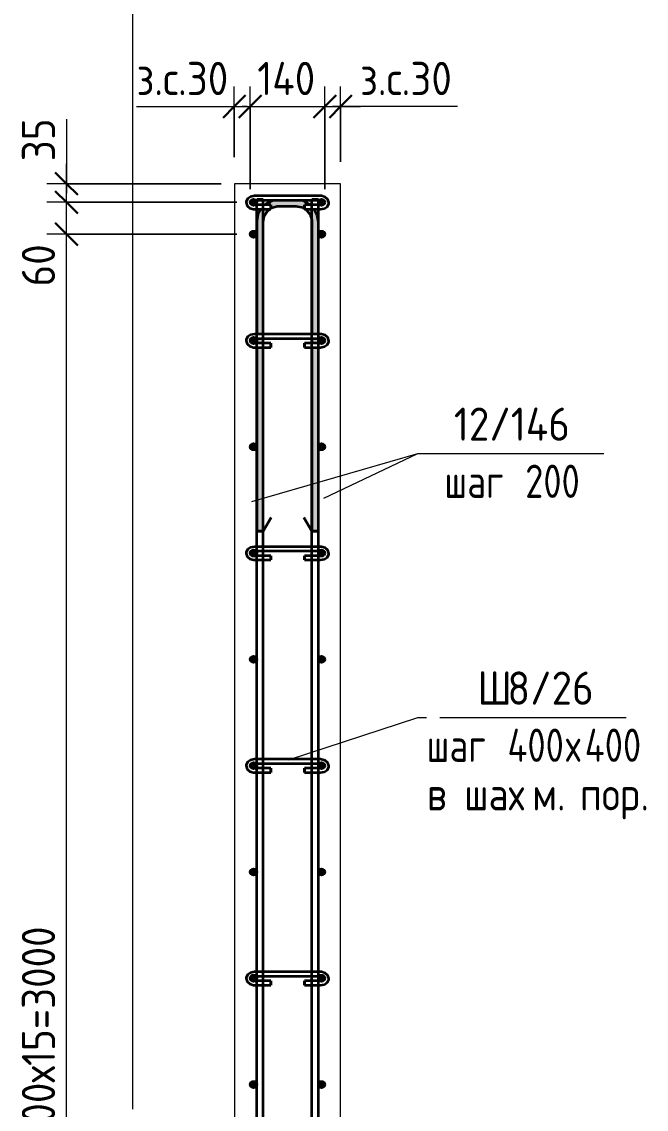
# Model space of a CAD drawing. Header units: millimetres. Extents: x -39853 to 12393, y -4903 to 80275.
# Drawn here: x -2374 to -1200, y -1406 to 640 of the extents above; entities that cross this region are included whole.
import ezdxf

# ---------------------------------------------------------------- set-up
doc = ezdxf.new("R2010")
doc.units = ezdxf.units.MM
for name, color, linetype, lineweight in [('AA_Dim', 7, 'Continuous', 9), ('AA_Dim-25', 7, 'Continuous', 9), ('AA_Oformlenie', 7, 'Continuous', 9), ('AA_Vinoska', 7, 'Continuous', 9), ('AF_Stena_Опалубка', 253, 'Continuous', 20), ('Gen_Text', 7, 'Continuous', 9), ('KR_Armatura', 7, 'Continuous', 20), ('KR_Armatura_Tonkie', 7, 'Continuous', 20)]:
    doc.layers.add(name, color=color, linetype=linetype, lineweight=lineweight)
doc.styles.add('ISOCPEUR_6', font='isocpeur.ttf', dxfattribs={"width": 0.9, "height": 62.5})
doc.styles.add('ISOCPEUR_7', font='isocpeur.ttf', dxfattribs={"width": 0.8, "height": 62.5})
doc.styles.add('ISOCPEUR_8', font='isocpeur.ttf', dxfattribs={"width": 0.85, "height": 62.5})
doc.dimstyles.new('00_Точн_3_знака__прозр__2', dxfattribs={"dimscale": 304.8, "dimtxt": 62.248823, "dimasz": 0.139436, "dimexe": 0.123031, "dimexo": 0.082021, "dimgap": 0.008202, "dimtad": 1, "dimdec": 3, "dimrnd": 0.001, "dimdsep": 46, "dimtxsty": 'ISOCPEUR_6', "dimblk1": 'OBLIQUE', "dimblk2": 'OBLIQUE', "dimsah": 1, "dimcen": 0.09, "dimdle": 0.123031, "dimazin": 0, "dimtfac": 1, "dimtdec": 4, "dimtix": 1, "dimtmove": 1, "dimatfit": 3, "dimfxl": 1, "dimtvp": 1, "dimtolj": 1, "dimtzin": 0, "dimlwd": 18, "dimlwe": 18, "dimarcsym": 2})
doc.dimstyles.new('00_Точн_3_знака__прозр__3', dxfattribs={"dimscale": 304.8, "dimtxt": 62.248823, "dimasz": 0.139436, "dimexe": 0.123031, "dimexo": 0.082021, "dimgap": 0.008202, "dimtad": 1, "dimdec": 3, "dimrnd": 0.001, "dimdsep": 46, "dimtxsty": 'ISOCPEUR_6', "dimblk1": 'OBLIQUE', "dimblk2": 'OBLIQUE', "dimsah": 1, "dimcen": 0.09, "dimdle": 0.123031, "dimazin": 0, "dimtfac": 1, "dimtdec": 4, "dimtix": 1, "dimtmove": 0, "dimatfit": 3, "dimfxl": 1, "dimtvp": 1, "dimtolj": 1, "dimtzin": 0, "dimlwd": 18, "dimlwe": 18, "dimarcsym": 2})

# ---------------------------------------------------------------- blocks, each defined once
blk = doc.blocks.new('350_Стержень П торец СК-СГ _НесАрм_РабПлоск_ - 350_Стержень П торец СК-СГ _НесАрм_РабПлоск_-4142405-1-1 Армирование')
at = {"layer": 'KR_Armatura_Tonkie', "lineweight": 35}
for points in [[(34950.9, -966), (34952.4, -965.8), (34953.9, -965.2), (34955.1, -964.2), (34956.1, -963), (34956.7, -961.6), (34956.9, -960), (34956.7, -958.4), (34956.1, -957), (34955.1, -955.8), (34953.9, -954.8), (34952.4, -954.2), (34950.9, -954), (34949.3, -954.2), (34947.9, -954.8), (34946.6, -955.8), (34945.7, -957), (34945.1, -958.4), (34944.9, -960), (34945.1, -961.6), (34945.7, -963), (34946.6, -964.2), (34947.9, -965.2), (34949.3, -965.8)], [(35078.9, -966), (35080.4, -965.8), (35081.9, -965.2), (35083.1, -964.2), (35084.1, -963), (35084.7, -961.6), (35084.9, -960), (35084.7, -958.4), (35084.1, -957), (35083.1, -955.8), (35081.9, -954.8), (35080.4, -954.2), (35078.9, -954), (35077.3, -954.2), (35075.9, -954.8), (35074.6, -955.8), (35073.7, -957), (35073.1, -958.4), (35072.9, -960), (35073.1, -961.6), (35073.7, -963), (35074.6, -964.2), (35075.9, -965.2), (35077.3, -965.8)]]:
    blk.add_hatch(color=256, dxfattribs=at).paths.add_polyline_path(points)
at = {"layer": 'AA_Oformlenie'}
for centre, start, end in [((34950.9, -960), 90, 270), ((34950.9, -960), 270, 90), ((35078.9, -960), 90, 270), ((35078.9, -960), 270, 90)]:
    blk.add_arc(centre, 6, start, end, dxfattribs=at)
at = {"layer": 'KR_Armatura_Tonkie', "lineweight": 35}
for centre in [(34950.9, -960), (35078.9, -960)]:
    blk.add_circle(centre, 6, dxfattribs=at)
blk = doc.blocks.new('350_Стержень П торец СК-СГ _НесАрм_РабПлоск_ - 350_Стержень П торец СК-СГ _НесАрм_РабПлоск_-V4-1-1 Армирование')
at = {"layer": 'KR_Armatura_Tonkie', "lineweight": 35}
h = blk.add_hatch(color=256, dxfattribs=at)
h.paths.add_polyline_path([(34956.9, 263), (34968.9, 263), (34969.9, 270.8), (34973.2, 278.4), (34977.7, 284.2), (34981.3, 287), (34964.8, 287), (34962.5, 284), (34958.3, 273.9), (34957, 264.3)])
h.paths.add_polyline_path([(34983.2, 288.4), (34983.9, 289), (34992.1, 292.1), (34998.9, 293.2), (34998.9, 304), (34991.2, 304), (34988, 303.6), (34977.9, 299.4), (34972.2, 295), (34983.2, 294.9), (34983.2, 288.8)])
blk.add_hatch(color=256, dxfattribs=at).paths.add_polyline_path([(35023.7, 293), (35030.9, 293.2), (35030.9, 304), (34998.9, 304), (34998.9, 293), (35006.8, 293)])
h = blk.add_hatch(color=256, dxfattribs=at)
h.paths.add_polyline_path([(35068.5, 263), (35072.9, 263), (35071.4, 273.9), (35067.2, 284), (35064.9, 287), (35048.4, 287), (35052.1, 284.2), (35056.9, 278), (35059.9, 270.8), (35061.1, 263), (35068.4, 263)])
h.paths.add_polyline_path([(35046.6, 288.4), (35046.6, 295), (35057.5, 295), (35051.9, 299.4), (35041.7, 303.6), (35037.5, 304), (35030.9, 304), (35030.9, 293), (35038.6, 292), (35046.3, 288.7)])
h = blk.add_hatch(color=256, dxfattribs=at)
h.paths.add_polyline_path([(34962.9, -318.9), (34968.9, -318.9), (34968.7, 27), (34956.9, 27), (34957.1, -318.9), (34961.3, -318.9)])
h.paths.add_polyline_path([(34963.5, 35), (34968.9, 35), (34968.7, 44), (34956.9, 44), (34957.1, 35), (34962.9, 35)])
h.paths.add_polyline_path([(34958, 52), (34968.9, 52), (34968.7, 263), (34956.9, 263), (34957.1, 52), (34957.7, 52)])
h = blk.add_hatch(color=256, dxfattribs=at)
h.paths.add_polyline_path([(35066.9, -318.9), (35072.9, -318.9), (35072.7, 27), (35060.9, 27), (35061.1, -318.9), (35065.3, -318.9)])
h.paths.add_polyline_path([(35065.9, 35), (35072.9, 35), (35072.7, 44), (35060.9, 44), (35061.1, 35), (35065.3, 35)])
h.paths.add_polyline_path([(35065.9, 52), (35072.9, 52), (35072.7, 263), (35060.9, 263), (35061.1, 52), (35065.3, 52)])
for p, q in [((34998.9, 293), (35030.9, 293)), ((34956.9, 263), (34956.9, 52)), ((34968.9, 52), (34968.9, 263)), ((35060.9, 263), (35060.9, 52)), ((35072.9, 52), (35072.9, 263)), ((34956.9, 44), (34956.9, 35)), ((34968.9, 35), (34968.9, 44)), ((35060.9, 44), (35060.9, 35)), ((35072.9, 35), (35072.9, 44)), ((34956.9, 27), (34956.9, -318.9)), ((34968.9, -318.9), (34968.9, 27)), ((35060.9, 27), (35060.9, -318.9)), ((35072.9, -318.9), (35072.9, 27)), ((34968.9, -318.9), (34983.9, -292.9)), ((35060.9, -318.9), (35045.9, -292.9)), ((34968.9, -318.9), (34956.9, -318.9)), ((34957.1, -318.9), (34968.7, -318.9)), ((35072.9, -318.9), (35060.9, -318.9)), ((35061.1, -318.9), (35072.7, -318.9))]:
    blk.add_line(p, q, dxfattribs=at)
at = {"layer": 'KR_Armatura_Tonkie', "lineweight": 35, "flags": 128}
for points in [[(34964.7, 287.1), (34959.3, 277.1), (34956.9, 264.5), (34956.9, 263)], [(34968.9, 263), (34970.8, 273.7), (34976.4, 282.9), (34981.7, 287)], [(34992.3, 304), (34986.2, 303), (34974.7, 297.3), (34972.2, 295)], [(34983.2, 288.2), (34985, 289.6), (34995.3, 292.8), (34998.9, 293)], [(35030.9, 293), (35041.5, 291), (35046.6, 288)], [(35057.7, 295), (35056.3, 296.4), (35045, 302.5), (35037.5, 304)], [(35048.2, 287), (35050.8, 285.4), (35057.5, 276.9), (35060.7, 266.5), (35060.9, 263)], [(35072.9, 263), (35070.9, 275.7), (35065.3, 287)]]:
    blk.add_lwpolyline(points, dxfattribs=at)
blk = doc.blocks.new('261_Шпилька массив _НесАрм_РабПлоск_ - 8 А240-4178276-1-1 Армирование')
at = {"layer": 'KR_Armatura_Tonkie', "lineweight": 35}
for p, q in [((35076.9, 312), (34952.9, 312)), ((34945, 299.1), (34944.9, 299.5)), ((34952.9, 287), (34956.9, 287)), ((34956.9, 295), (34954.2, 295)), ((34955.3, 304), (34956.9, 304)), ((34956.9, 304), (34968.9, 304)), ((34968.9, 295), (34956.9, 295)), ((34956.9, 287), (34968.9, 287)), ((34968.9, 304), (35060.9, 304)), ((34983.2, 295), (34968.9, 295)), ((34968.9, 287), (34983.2, 287)), ((34983.2, 295), (34983.2, 288.2)), ((34983.2, 293.9), (34983.2, 294.9)), ((34983.2, 287.2), (34983.2, 293.8)), ((34983.2, 288.2), (34983.2, 287)), ((35060.9, 295), (35046.6, 295)), ((35046.6, 288.2), (35046.6, 295)), ((35046.6, 294.9), (35046.6, 293.9)), ((35046.6, 293.8), (35046.6, 287.2)), ((35046.6, 287), (35046.6, 288.2)), ((35046.6, 287), (35060.9, 287)), ((35060.9, 304), (35072.9, 304)), ((35072.9, 295), (35060.9, 295)), ((35060.9, 287), (35072.9, 287)), ((35072.9, 304), (35074.5, 304)), ((35075.6, 295), (35072.9, 295)), ((35072.9, 287), (35076.9, 287)), ((34956.9, 52), (34952.9, 52)), ((34955.3, 44), (34956.9, 44)), ((34968.9, 52), (34956.9, 52)), ((34956.9, 44), (34968.9, 44)), ((35060.9, 52), (34968.9, 52)), ((34968.9, 44), (35060.9, 44)), ((35072.9, 52), (35060.9, 52)), ((35060.9, 44), (35072.9, 44)), ((35076.9, 52), (35072.9, 52)), ((35072.9, 44), (35074.5, 44)), ((34945, 39.1), (34944.9, 39.5)), ((34952.9, 27), (34956.9, 27)), ((34956.9, 35), (34954.2, 35)), ((34968.9, 35), (34956.9, 35)), ((34956.9, 27), (34968.9, 27)), ((34983.2, 35), (34968.9, 35)), ((34968.9, 27), (34983.2, 27)), ((34983.2, 35), (34983.2, 28.2)), ((34983.2, 33.8), (34983.2, 34.9)), ((34983.2, 27.2), (34983.2, 33.8)), ((34983.2, 28.2), (34983.2, 27)), ((35060.9, 35), (35046.6, 35)), ((35046.6, 28.2), (35046.6, 35)), ((35046.6, 34.9), (35046.6, 33.8)), ((35046.6, 33.8), (35046.6, 27.2)), ((35046.6, 27), (35046.6, 28.2)), ((35046.6, 27), (35060.9, 27)), ((35072.9, 35), (35060.9, 35)), ((35060.9, 27), (35072.9, 27)), ((35075.6, 35), (35072.9, 35)), ((35072.9, 27), (35076.9, 27)), ((34945, -360.9), (34944.9, -360.5)), ((34956.9, -348), (34952.9, -348)), ((34956.9, -365), (34954.2, -365)), ((34955.3, -356), (34956.9, -356)), ((34968.9, -348), (34956.9, -348)), ((34956.9, -356), (34968.9, -356)), ((34968.9, -365), (34956.9, -365)), ((35060.9, -348), (34968.9, -348)), ((34968.9, -356), (35060.9, -356)), ((34983.2, -365), (34968.9, -365)), ((34983.2, -365), (34983.2, -371.8)), ((34983.2, -366.2), (34983.2, -365.1)), ((34983.2, -372.8), (34983.2, -366.2)), ((35060.9, -365), (35046.6, -365)), ((35046.6, -371.8), (35046.6, -365)), ((35046.6, -365.1), (35046.6, -366.2)), ((35046.6, -366.2), (35046.6, -372.8)), ((35072.9, -348), (35060.9, -348)), ((35060.9, -356), (35072.9, -356)), ((35072.9, -365), (35060.9, -365)), ((35076.9, -348), (35072.9, -348)), ((35072.9, -356), (35074.5, -356)), ((35075.6, -365), (35072.9, -365)), ((34952.9, -373), (34956.9, -373)), ((34956.9, -373), (34968.9, -373)), ((34968.9, -373), (34983.2, -373)), ((34983.2, -371.8), (34983.2, -373)), ((35046.6, -373), (35046.6, -371.8)), ((35046.6, -373), (35060.9, -373)), ((35060.9, -373), (35072.9, -373)), ((35072.9, -373), (35076.9, -373)), ((34956.9, -748), (34952.9, -748)), ((34955.3, -756), (34956.9, -756)), ((34968.9, -748), (34956.9, -748)), ((34956.9, -756), (34968.9, -756)), ((35060.9, -748), (34968.9, -748)), ((34968.9, -756), (35060.9, -756)), ((35072.9, -748), (35060.9, -748)), ((35060.9, -756), (35072.9, -756)), ((35076.9, -748), (35072.9, -748)), ((35072.9, -756), (35074.5, -756)), ((34945, -760.9), (34944.9, -760.5)), ((34952.9, -773), (34956.9, -773)), ((34956.9, -765), (34954.2, -765)), ((34968.9, -765), (34956.9, -765)), ((34956.9, -773), (34968.9, -773)), ((34983.2, -765), (34968.9, -765)), ((34968.9, -773), (34983.2, -773)), ((34983.2, -765), (34983.2, -771.8)), ((34983.2, -766.2), (34983.2, -765.1)), ((34983.2, -770), (34983.2, -766.2)), ((34983.2, -772.8), (34983.2, -770.1)), ((34983.2, -771.8), (34983.2, -773)), ((35060.9, -765), (35046.6, -765)), ((35046.6, -771.8), (35046.6, -765)), ((35046.6, -765.1), (35046.6, -766.2)), ((35046.6, -766.2), (35046.6, -770)), ((35046.6, -770.1), (35046.6, -772.8)), ((35046.6, -773), (35046.6, -771.8)), ((35046.6, -773), (35060.9, -773)), ((35072.9, -765), (35060.9, -765)), ((35060.9, -773), (35072.9, -773)), ((35075.6, -765), (35072.9, -765)), ((35072.9, -773), (35076.9, -773)), ((34945, -1160.9), (34944.9, -1160.5)), ((34956.9, -1148), (34952.9, -1148)), ((34956.9, -1165), (34954.2, -1165)), ((34955.3, -1156), (34956.9, -1156)), ((34968.9, -1148), (34956.9, -1148)), ((34956.9, -1156), (34968.9, -1156)), ((34968.9, -1165), (34956.9, -1165)), ((35060.9, -1148), (34968.9, -1148)), ((34968.9, -1156), (35060.9, -1156)), ((34983.2, -1165), (34968.9, -1165)), ((34983.2, -1165), (34983.2, -1171.8)), ((34983.2, -1166.2), (34983.2, -1165.1)), ((34983.2, -1172.8), (34983.2, -1166.2)), ((35060.9, -1165), (35046.6, -1165)), ((35046.6, -1171.8), (35046.6, -1165)), ((35046.6, -1165.1), (35046.6, -1166.2)), ((35046.6, -1166.2), (35046.6, -1172.8)), ((35072.9, -1148), (35060.9, -1148)), ((35060.9, -1156), (35072.9, -1156)), ((35072.9, -1165), (35060.9, -1165)), ((35076.9, -1148), (35072.9, -1148)), ((35072.9, -1156), (35074.5, -1156)), ((35075.6, -1165), (35072.9, -1165)), ((34952.9, -1173), (34956.9, -1173)), ((34956.9, -1173), (34968.9, -1173)), ((34968.9, -1173), (34983.2, -1173)), ((34983.2, -1171.8), (34983.2, -1173)), ((35046.6, -1173), (35046.6, -1171.8)), ((35046.6, -1173), (35060.9, -1173)), ((35060.9, -1173), (35072.9, -1173)), ((35072.9, -1173), (35076.9, -1173))]:
    blk.add_line(p, q, dxfattribs=at)
at = {"layer": 'KR_Armatura_Tonkie', "lineweight": 35, "flags": 128}
for points in [[(34952.9, 312), (34945.3, 310.5), (34939.7, 306.6), (34937, 301.1), (34936.9, 299.5)], [(35092.9, 299.5), (35091, 305.4), (35086, 309.8), (35078.7, 311.9), (35076.9, 312)], [(34936.9, 299.5), (34938.7, 293.6), (34943.7, 289.2), (34951, 287.1), (34952.9, 287)], [(35076.9, 287), (35084.5, 288.5), (35090.1, 292.4), (35092.8, 297.9), (35092.9, 299.5)], [(34952.9, 52), (34945.3, 50.5), (34939.7, 46.6), (34937, 41.1), (34936.9, 39.5)], [(35092.9, 39.5), (35091, 45.4), (35086, 49.8), (35078.7, 51.9), (35076.9, 52)], [(34936.9, 39.5), (34938.7, 33.6), (34943.7, 29.2), (34951, 27.1), (34952.9, 27)], [(35076.9, 27), (35084.5, 28.5), (35090.1, 32.4), (35092.8, 37.9), (35092.9, 39.5)], [(34952.9, -348), (34945.3, -349.5), (34939.7, -353.4), (34937, -358.9), (34936.9, -360.5)], [(34936.9, -360.5), (34938.7, -366.4), (34943.7, -370.8), (34951, -372.9), (34952.9, -373)], [(35092.9, -360.5), (35091, -354.6), (35086, -350.2), (35078.7, -348.1), (35076.9, -348)], [(35076.9, -373), (35084.5, -371.5), (35090.1, -367.6), (35092.8, -362.1), (35092.9, -360.5)], [(34952.9, -748), (34945.3, -749.5), (34939.7, -753.4), (34937, -758.9), (34936.9, -760.5)], [(35092.9, -760.5), (35091, -754.6), (35086, -750.2), (35078.7, -748.1), (35076.9, -748)], [(34936.9, -760.5), (34938.7, -766.4), (34943.7, -770.8), (34951, -772.9), (34952.9, -773)], [(35076.9, -773), (35084.5, -771.5), (35090.1, -767.6), (35092.8, -762.1), (35092.9, -760.5)], [(34952.9, -1148), (34945.3, -1149.5), (34939.7, -1153.4), (34937, -1158.9), (34936.9, -1160.5)], [(34936.9, -1160.5), (34938.7, -1166.4), (34943.7, -1170.8), (34951, -1172.9), (34952.9, -1173)], [(35092.9, -1160.5), (35091, -1154.6), (35086, -1150.2), (35078.7, -1148.1), (35076.9, -1148)], [(35076.9, -1173), (35084.5, -1171.5), (35090.1, -1167.6), (35092.8, -1162.1), (35092.9, -1160.5)]]:
    blk.add_lwpolyline(points, dxfattribs=at)
blk = doc.blocks.new('011_Прямоугольник обрыва _ЭлУзла_ - 011_Прямоугольник обрыва _ЭлУзла_-4172188-1-1 Армирование')
at = {"layer": 'AA_Oformlenie'}
blk.add_line((34723.9, -1406.5), (34723.9, 2094.3), dxfattribs=at)
blk = doc.blocks.new('DIMBLOCK90-1-1 Армирование')
at = {"layer": 'AA_Dim-25', "lineweight": 30}
for p, q in [((-2289.9, 240), (-2311.2, 261.2)), ((-2289.9, 240), (-2268.7, 218.7)), ((-2289.9, -2760), (-2311.2, -2738.8)), ((-2289.9, -2760), (-2268.7, -2781.3))]:
    blk.add_line(p, q, dxfattribs=at)
at = {"layer": 'AA_Dim-25', "lineweight": 18}
for p, q in [((-1969.4, 240), (-2327.4, 240)), ((-2289.9, -2760), (-2289.9, 240)), ((-2289.9, 240), (-1969.4, 240)), ((-1969.4, -2760), (-2327.4, -2760)), ((-2289.9, -2760), (-1969.4, -2760))]:
    blk.add_line(p, q, dxfattribs=at)
at = {"layer": 'AA_Dim-25', "color": 0, "lineweight": 18, "insert": (-2374.1, -1471.9), "char_height": 62.5, "width": 508.525, "attachment_point": 1, "rotation": 90, "line_spacing_factor": 1.149209, "style": 'ISOCPEUR_6'}
blk.add_mtext('200х15=3000', dxfattribs=at)
blk = doc.blocks.new('_Oblique')
at = {"color": 0, "linetype": 'ByBlock', "lineweight": -2}
blk.add_line((-0.5, -0.5), (0.5, 0.5), dxfattribs=at)
blk = doc.blocks.new('DIMBLOCK91-1-1 Армирование')
at = {"layer": 'AA_Dim-25', "lineweight": 30}
for p, q in [((-2289.9, 300), (-2311.2, 321.2)), ((-2289.9, 300), (-2268.7, 278.7)), ((-2289.9, 240), (-2311.2, 261.2)), ((-2289.9, 240), (-2268.7, 218.7))]:
    blk.add_line(p, q, dxfattribs=at)
at = {"layer": 'AA_Dim-25', "lineweight": 18}
for p, q in [((-1969.4, 300), (-2327.4, 300)), ((-2289.9, 240), (-2289.9, 300)), ((-2289.9, 300), (-1969.4, 300)), ((-2289.9, 245.7), (-2289.9, 270)), ((-2289.9, 141.7), (-2289.9, 245.7)), ((-1969.4, 240), (-2327.4, 240)), ((-2289.9, 240), (-1969.4, 240))]:
    blk.add_line(p, q, dxfattribs=at)
at = {"layer": 'AA_Dim-25', "color": 0, "lineweight": 18, "insert": (-2374.1, 141.7), "char_height": 62.5, "width": 94.81, "attachment_point": 1, "rotation": 90, "line_spacing_factor": 1.149209, "style": 'ISOCPEUR_6'}
blk.add_mtext('60', dxfattribs=at)
blk = doc.blocks.new('DIMBLOCK92-1-1 Армирование')
at = {"layer": 'AA_Dim-25', "lineweight": 18}
for p, q in [((-2289.9, 456.2), (-2289.9, 352.2)), ((-2289.9, 300), (-2289.9, 372.5)), ((-2289.9, 352.2), (-2289.9, 317.5)), ((-1999.4, 335), (-2327.4, 335)), ((-2289.9, 335), (-1999.4, 335)), ((-1969.4, 300), (-2327.4, 300)), ((-2289.9, 300), (-1969.4, 300))]:
    blk.add_line(p, q, dxfattribs=at)
at = {"layer": 'AA_Dim-25', "lineweight": 30}
for p, q in [((-2289.9, 335), (-2311.2, 356.3)), ((-2289.9, 335), (-2268.7, 313.8)), ((-2289.9, 300), (-2311.2, 321.2)), ((-2289.9, 300), (-2268.7, 278.7))]:
    blk.add_line(p, q, dxfattribs=at)
at = {"layer": 'AA_Dim-25', "color": 0, "lineweight": 18, "insert": (-2374.1, 377.2), "char_height": 62.5, "width": 94.81, "attachment_point": 1, "rotation": 90, "line_spacing_factor": 1.149209, "style": 'ISOCPEUR_6'}
blk.add_mtext('35', dxfattribs=at)
blk = doc.blocks.new('DIMBLOCK93-1-1 Армирование')
at = {"layer": 'AA_Dim-25', "lineweight": 18}
for p, q in [((-1974.4, 385), (-1974.4, 517.7)), ((-1944.4, 325), (-1944.4, 517.7)), ((-2158.5, 480.2), (-1950.3, 480.2)), ((-2011.9, 480.2), (-1944.4, 480.2)), ((-1974.4, 480.2), (-1974.4, 385)), ((-1950.3, 480.2), (-1959.4, 480.2)), ((-1944.4, 480.2), (-1944.4, 325))]:
    blk.add_line(p, q, dxfattribs=at)
at = {"layer": 'AA_Dim-25', "lineweight": 30}
for p, q in [((-1974.4, 480.2), (-1953.1, 501.4)), ((-1944.4, 480.2), (-1923.1, 501.4)), ((-1974.4, 480.2), (-1995.6, 458.9)), ((-1944.4, 480.2), (-1965.6, 458.9))]:
    blk.add_line(p, q, dxfattribs=at)
at = {"layer": 'AA_Dim-25', "color": 0, "lineweight": 18, "insert": (-2158.5, 564.3), "char_height": 62.5, "width": 219.786, "attachment_point": 1, "line_spacing_factor": 1.149209, "style": 'ISOCPEUR_6'}
blk.add_mtext('з.с.30', dxfattribs=at)
blk = doc.blocks.new('DIMBLOCK94-1-1 Армирование')
at = {"layer": 'AA_Dim-25', "lineweight": 18}
for p, q in [((-1944.4, 325), (-1944.4, 517.7)), ((-1804.4, 325), (-1804.4, 517.7)), ((-1944.4, 480.2), (-1804.4, 480.2)), ((-1944.4, 480.2), (-1944.4, 325)), ((-1804.4, 480.2), (-1804.4, 325))]:
    blk.add_line(p, q, dxfattribs=at)
at = {"layer": 'AA_Dim-25', "lineweight": 30}
for p, q in [((-1944.4, 480.2), (-1923.1, 501.4)), ((-1804.4, 480.2), (-1783.1, 501.4)), ((-1944.4, 480.2), (-1965.6, 458.9)), ((-1804.4, 480.2), (-1825.6, 458.9))]:
    blk.add_line(p, q, dxfattribs=at)
at = {"layer": 'AA_Dim-25', "color": 0, "lineweight": 18, "insert": (-1931.2, 564.3), "char_height": 62.5, "width": 136.469, "attachment_point": 1, "line_spacing_factor": 1.149209, "style": 'ISOCPEUR_6'}
blk.add_mtext('140', dxfattribs=at)
blk = doc.blocks.new('DIMBLOCK95-1-1 Армирование')
at = {"layer": 'AA_Dim-25', "lineweight": 18}
for p, q in [((-1804.4, 325), (-1804.4, 517.7)), ((-1774.4, 376.2), (-1774.4, 517.7)), ((-1804.4, 480.2), (-1736.9, 480.2)), ((-1804.4, 480.2), (-1804.4, 325)), ((-1763, 480.2), (-1789.4, 480.2)), ((-1774.4, 480.2), (-1774.4, 376.2)), ((-1554.8, 480.2), (-1763, 480.2))]:
    blk.add_line(p, q, dxfattribs=at)
at = {"layer": 'AA_Dim-25', "lineweight": 30}
for p, q in [((-1804.4, 480.2), (-1783.1, 501.4)), ((-1774.4, 480.2), (-1753.1, 501.4)), ((-1804.4, 480.2), (-1825.6, 458.9)), ((-1774.4, 480.2), (-1795.6, 458.9))]:
    blk.add_line(p, q, dxfattribs=at)
at = {"layer": 'AA_Dim-25', "color": 0, "lineweight": 18, "insert": (-1738, 564.3), "char_height": 62.5, "width": 219.786, "attachment_point": 1, "line_spacing_factor": 1.149209, "style": 'ISOCPEUR_6'}
blk.add_mtext('з.с.30', dxfattribs=at)
blk = doc.blocks.new('042_М_Арматуры - Диам длина поз _ Комментарий-3662934-1-1 Армирование')
at = {"layer": 'AA_Vinoska'}
blk.add_line((35634.9, -2662.1), (35984.9, -2662.1), dxfattribs=at)

msp = doc.modelspace()

# ---------------------------------------------------------------- hatches: boundary and pattern name
at = {"layer": 'KR_Armatura'}
h = msp.add_hatch(color=256, dxfattribs=at)
edge = h.paths.add_edge_path()
edge.add_arc((-1938.3501, 240), 6, 0, 360)
for points in [[(-1938.3501, 234), (-1933.1539, 237), (-1933.1539, 243), (-1938.3501, 246), (-1943.5462, 243), (-1943.5462, 237), (-1939.6638, 234.7585)], [(-1810.3501, 234), (-1805.1539, 237), (-1805.1539, 243), (-1810.3501, 246), (-1815.5462, 243), (-1815.5462, 237), (-1811.6638, 234.7585)], [(-1938.3501, 34), (-1933.1539, 37), (-1933.1539, 43), (-1938.3501, 46), (-1943.5462, 43), (-1943.5462, 37)], [(-1810.3501, 34), (-1805.1539, 37), (-1805.1539, 43), (-1810.3501, 46), (-1815.5462, 43), (-1815.5462, 37)], [(-1938.3501, -166), (-1933.1539, -163), (-1933.1539, -157), (-1938.3501, -154), (-1943.5462, -157), (-1943.5462, -163)], [(-1810.3501, -166), (-1805.1539, -163), (-1805.1539, -157), (-1810.3501, -154), (-1815.5462, -157), (-1815.5462, -163)], [(-1938.3501, -366), (-1933.1539, -363), (-1933.1539, -357), (-1938.3501, -354), (-1943.5462, -357), (-1943.5462, -363)], [(-1810.3501, -366), (-1805.1539, -363), (-1805.1539, -357), (-1810.3501, -354), (-1815.5462, -357), (-1815.5462, -363)], [(-1938.3501, -566), (-1933.1539, -563), (-1933.1539, -557), (-1938.3501, -554), (-1943.5462, -557), (-1943.5462, -563)], [(-1810.3501, -566), (-1805.1539, -563), (-1805.1539, -557), (-1810.3501, -554), (-1815.5462, -557), (-1815.5462, -563)], [(-1938.3501, -766), (-1933.1539, -763), (-1933.1539, -757), (-1938.3501, -754), (-1943.5462, -757), (-1943.5462, -763)], [(-1810.3501, -766), (-1805.1539, -763), (-1805.1539, -757), (-1810.3501, -754), (-1815.5462, -757), (-1815.5462, -763)], [(-1938.3501, -966), (-1933.1539, -963), (-1933.1539, -957), (-1938.3501, -954), (-1943.5462, -957), (-1943.5462, -963)], [(-1810.3501, -966), (-1805.1539, -963), (-1805.1539, -957), (-1810.3501, -954), (-1815.5462, -957), (-1815.5462, -963)], [(-1938.3501, -1166), (-1933.1539, -1163), (-1933.1539, -1157), (-1938.3501, -1154), (-1943.5462, -1157), (-1943.5462, -1163)], [(-1810.3501, -1166), (-1805.1539, -1163), (-1805.1539, -1157), (-1810.3501, -1154), (-1815.5462, -1157), (-1815.5462, -1163)], [(-1938.3501, -1366), (-1933.1539, -1363), (-1933.1539, -1357), (-1938.3501, -1354), (-1943.5462, -1357), (-1943.5462, -1363)], [(-1810.3501, -1366), (-1805.1539, -1363), (-1805.1539, -1357), (-1810.3501, -1354), (-1815.5462, -1357), (-1815.5462, -1363)]]:
    msp.add_hatch(color=256, dxfattribs=at).paths.add_polyline_path(points)
h = msp.add_hatch(color=256, dxfattribs=at)
edge = h.paths.add_edge_path()
edge.add_arc((-1810.3501, 240), 6, 0, 360)
h = msp.add_hatch(color=256, dxfattribs=at)
edge = h.paths.add_edge_path()
edge.add_arc((-1938.3501, 40), 6, 0, 360)
h = msp.add_hatch(color=256, dxfattribs=at)
edge = h.paths.add_edge_path()
edge.add_arc((-1810.3501, 40), 6, 0, 360)
h = msp.add_hatch(color=256, dxfattribs=at)
edge = h.paths.add_edge_path()
edge.add_arc((-1938.3501, -160), 6, 0, 360)
h = msp.add_hatch(color=256, dxfattribs=at)
edge = h.paths.add_edge_path()
edge.add_arc((-1810.3501, -160), 6, 0, 360)
h = msp.add_hatch(color=256, dxfattribs=at)
edge = h.paths.add_edge_path()
edge.add_arc((-1938.3501, -360), 6, 0, 360)
h = msp.add_hatch(color=256, dxfattribs=at)
edge = h.paths.add_edge_path()
edge.add_arc((-1810.3501, -360), 6, 0, 360)
h = msp.add_hatch(color=256, dxfattribs=at)
edge = h.paths.add_edge_path()
edge.add_arc((-1938.3501, -560), 6, 0, 360)
h = msp.add_hatch(color=256, dxfattribs=at)
edge = h.paths.add_edge_path()
edge.add_arc((-1810.3501, -560), 6, 0, 360)
h = msp.add_hatch(color=256, dxfattribs=at)
edge = h.paths.add_edge_path()
edge.add_arc((-1938.3501, -760), 6, 0, 360)
h = msp.add_hatch(color=256, dxfattribs=at)
edge = h.paths.add_edge_path()
edge.add_arc((-1810.3501, -760), 6, 0, 360)
h = msp.add_hatch(color=256, dxfattribs=at)
edge = h.paths.add_edge_path()
edge.add_arc((-1938.3501, -960), 6, 0, 360)
h = msp.add_hatch(color=256, dxfattribs=at)
edge = h.paths.add_edge_path()
edge.add_arc((-1810.3501, -960), 6, 0, 360)
h = msp.add_hatch(color=256, dxfattribs=at)
edge = h.paths.add_edge_path()
edge.add_arc((-1938.3501, -1160), 6, 0, 360)
h = msp.add_hatch(color=256, dxfattribs=at)
edge = h.paths.add_edge_path()
edge.add_arc((-1810.3501, -1160), 6, 0, 360)
h = msp.add_hatch(color=256, dxfattribs=at)
edge = h.paths.add_edge_path()
edge.add_arc((-1938.3501, -1360), 6, 0, 360)
h = msp.add_hatch(color=256, dxfattribs=at)
edge = h.paths.add_edge_path()
edge.add_arc((-1810.3501, -1360), 6, 0, 360)

# ---------------------------------------------------------------- linework, layer by layer
at = {"layer": 'AA_Vinoska'}
for p, q in [((-1941.1819, -262.785), (-1629.4741, -172.4771)), ((-1805.7201, -256.9587), (-1629.4741, -172.4771)), ((-1872.3738, -749.0208), (-1629.4741, -669.1604)), ((-1629.4741, -669.1604), (-1612.8276, -669.1604))]:
    msp.add_line(p, q, dxfattribs=at)
at = {"layer": 'AF_Stena_Опалубка'}
for p, q in [((-1774.3501, 335), (-1974.3501, 335)), ((-1974.3501, 335), (-1974.3501, -2810)), ((-1774.3501, -2810), (-1774.3501, 335))]:
    msp.add_line(p, q, dxfattribs=at)
at = {"layer": 'KR_Armatura'}
for p, q in [((-1938.3501, 246), (-1943.5462, 243)), ((-1933.1539, 243), (-1938.3501, 246)), ((-1810.3501, 246), (-1815.5462, 243)), ((-1805.1539, 243), (-1810.3501, 246)), ((-1943.5462, 243), (-1943.5462, 237)), ((-1943.5462, 237), (-1939.6638, 234.7585)), ((-1939.6638, 234.7585), (-1938.3501, 234)), ((-1938.3501, 234), (-1933.1539, 237)), ((-1933.1539, 237), (-1933.1539, 243)), ((-1815.5462, 243), (-1815.5462, 237)), ((-1815.5462, 237), (-1811.6638, 234.7585)), ((-1811.6638, 234.7585), (-1810.3501, 234)), ((-1810.3501, 234), (-1805.1539, 237)), ((-1805.1539, 237), (-1805.1539, 243)), ((-1938.3501, 46), (-1943.5462, 43)), ((-1943.5462, 43), (-1943.5462, 37)), ((-1933.1539, 43), (-1938.3501, 46)), ((-1933.1539, 37), (-1933.1539, 43)), ((-1810.3501, 46), (-1815.5462, 43)), ((-1815.5462, 43), (-1815.5462, 37)), ((-1805.1539, 43), (-1810.3501, 46)), ((-1805.1539, 37), (-1805.1539, 43)), ((-1943.5462, 37), (-1938.3501, 34)), ((-1938.3501, 34), (-1933.1539, 37)), ((-1815.5462, 37), (-1810.3501, 34)), ((-1810.3501, 34), (-1805.1539, 37)), ((-1938.3501, -154), (-1943.5462, -157)), ((-1943.5462, -157), (-1943.5462, -163)), ((-1943.5462, -163), (-1938.3501, -166)), ((-1933.1539, -157), (-1938.3501, -154)), ((-1938.3501, -166), (-1933.1539, -163)), ((-1933.1539, -163), (-1933.1539, -157)), ((-1810.3501, -154), (-1815.5462, -157)), ((-1815.5462, -157), (-1815.5462, -163)), ((-1815.5462, -163), (-1810.3501, -166)), ((-1805.1539, -157), (-1810.3501, -154)), ((-1810.3501, -166), (-1805.1539, -163)), ((-1805.1539, -163), (-1805.1539, -157)), ((-1938.3501, -354), (-1943.5462, -357)), ((-1943.5462, -357), (-1943.5462, -363)), ((-1943.5462, -363), (-1938.3501, -366)), ((-1933.1539, -357), (-1938.3501, -354)), ((-1938.3501, -366), (-1933.1539, -363)), ((-1933.1539, -363), (-1933.1539, -357)), ((-1810.3501, -354), (-1815.5462, -357)), ((-1815.5462, -357), (-1815.5462, -363)), ((-1815.5462, -363), (-1810.3501, -366)), ((-1805.1539, -357), (-1810.3501, -354)), ((-1810.3501, -366), (-1805.1539, -363)), ((-1805.1539, -363), (-1805.1539, -357)), ((-1938.3501, -554), (-1943.5462, -557)), ((-1943.5462, -557), (-1943.5462, -563)), ((-1943.5462, -563), (-1938.3501, -566)), ((-1933.1539, -557), (-1938.3501, -554)), ((-1938.3501, -566), (-1933.1539, -563)), ((-1933.1539, -563), (-1933.1539, -557)), ((-1810.3501, -554), (-1815.5462, -557)), ((-1815.5462, -557), (-1815.5462, -563)), ((-1815.5462, -563), (-1810.3501, -566)), ((-1805.1539, -557), (-1810.3501, -554)), ((-1810.3501, -566), (-1805.1539, -563)), ((-1805.1539, -563), (-1805.1539, -557)), ((-1938.3501, -754), (-1943.5462, -757)), ((-1943.5462, -757), (-1943.5462, -763)), ((-1933.1539, -757), (-1938.3501, -754)), ((-1933.1539, -763), (-1933.1539, -757)), ((-1810.3501, -754), (-1815.5462, -757)), ((-1815.5462, -757), (-1815.5462, -763)), ((-1805.1539, -757), (-1810.3501, -754)), ((-1805.1539, -763), (-1805.1539, -757)), ((-1943.5462, -763), (-1938.3501, -766)), ((-1938.3501, -766), (-1933.1539, -763)), ((-1815.5462, -763), (-1810.3501, -766)), ((-1810.3501, -766), (-1805.1539, -763)), ((-1938.3501, -954), (-1943.5462, -957)), ((-1943.5462, -957), (-1943.5462, -963)), ((-1933.1539, -957), (-1938.3501, -954)), ((-1933.1539, -963), (-1933.1539, -957)), ((-1810.3501, -954), (-1815.5462, -957)), ((-1815.5462, -957), (-1815.5462, -963)), ((-1805.1539, -957), (-1810.3501, -954)), ((-1805.1539, -963), (-1805.1539, -957)), ((-1943.5462, -963), (-1938.3501, -966)), ((-1938.3501, -966), (-1933.1539, -963)), ((-1815.5462, -963), (-1810.3501, -966)), ((-1810.3501, -966), (-1805.1539, -963)), ((-1938.3501, -1154), (-1943.5462, -1157)), ((-1943.5462, -1157), (-1943.5462, -1163)), ((-1943.5462, -1163), (-1938.3501, -1166)), ((-1933.1539, -1157), (-1938.3501, -1154)), ((-1938.3501, -1166), (-1933.1539, -1163)), ((-1933.1539, -1163), (-1933.1539, -1157)), ((-1810.3501, -1154), (-1815.5462, -1157)), ((-1815.5462, -1157), (-1815.5462, -1163)), ((-1815.5462, -1163), (-1810.3501, -1166)), ((-1805.1539, -1157), (-1810.3501, -1154)), ((-1810.3501, -1166), (-1805.1539, -1163)), ((-1805.1539, -1163), (-1805.1539, -1157)), ((-1938.3501, -1354), (-1943.5462, -1357)), ((-1943.5462, -1357), (-1943.5462, -1363)), ((-1943.5462, -1363), (-1938.3501, -1366)), ((-1933.1539, -1357), (-1938.3501, -1354)), ((-1938.3501, -1366), (-1933.1539, -1363)), ((-1933.1539, -1363), (-1933.1539, -1357)), ((-1810.3501, -1354), (-1815.5462, -1357)), ((-1815.5462, -1357), (-1815.5462, -1363)), ((-1815.5462, -1363), (-1810.3501, -1366)), ((-1805.1539, -1357), (-1810.3501, -1354)), ((-1810.3501, -1366), (-1805.1539, -1363)), ((-1805.1539, -1363), (-1805.1539, -1357))]:
    msp.add_line(p, q, dxfattribs=at)
for centre in [(-1938.3501, 240), (-1810.3501, 240), (-1938.3501, 40), (-1810.3501, 40), (-1938.3501, -160), (-1810.3501, -160), (-1938.3501, -360), (-1810.3501, -360), (-1938.3501, -560), (-1810.3501, -560), (-1938.3501, -760), (-1810.3501, -760), (-1938.3501, -960), (-1810.3501, -960), (-1938.3501, -1160), (-1810.3501, -1160), (-1938.3501, -1360), (-1810.3501, -1360)]:
    msp.add_circle(centre, 6, dxfattribs=at)
at = {"layer": 'KR_Armatura_Tonkie', "lineweight": 35}
for p, q in [((-1920.3501, 305), (-1932.3501, 305)), ((-1932.3501, -2802), (-1932.3501, 305)), ((-1920.3501, -2802), (-1920.3501, 305)), ((-1816.3501, 305), (-1828.3501, 305)), ((-1828.3501, -2802), (-1828.3501, 305)), ((-1816.3501, -2802), (-1816.3501, 305))]:
    msp.add_line(p, q, dxfattribs=at)

# ---------------------------------------------------------------- block references
at = {"layer": 'AA_Oformlenie'}
msp.add_blockref('011_Прямоугольник обрыва _ЭлУзла_ - 011_Прямоугольник обрыва _ЭлУзла_-4172188-1-1 Армирование', (-36889.2244, 0), dxfattribs=at)
at = {"layer": 'AA_Vinoska'}
for p in [(-37264.4016, 2489.6668), (-37264.4016, 2489.6668), (-37222.3962, 1992.9835)]:
    msp.add_blockref('042_М_Арматуры - Диам длина поз _ Комментарий-3662934-1-1 Армирование', p, dxfattribs=at)
at = {"layer": 'KR_Armatura_Tonkie', "lineweight": 35}
for name, p in [('261_Шпилька массив _НесАрм_РабПлоск_ - 8 А240-4178276-1-1 Армирование', (-36889.2244, 0)), ('350_Стержень П торец СК-СГ _НесАрм_РабПлоск_ - 350_Стержень П торец СК-СГ _НесАрм_РабПлоск_-4142405-1-1 Армирование', (-36889.2244, 1260)), ('350_Стержень П торец СК-СГ _НесАрм_РабПлоск_ - 350_Стержень П торец СК-СГ _НесАрм_РабПлоск_-V4-1-1 Армирование', (-36889.2244, 0)), ('350_Стержень П торец СК-СГ _НесАрм_РабПлоск_ - 350_Стержень П торец СК-СГ _НесАрм_РабПлоск_-4142405-1-1 Армирование', (-36889.2244, 1200)), ('350_Стержень П торец СК-СГ _НесАрм_РабПлоск_ - 350_Стержень П торец СК-СГ _НесАрм_РабПлоск_-4142405-1-1 Армирование', (-36889.2244, 1000)), ('350_Стержень П торец СК-СГ _НесАрм_РабПлоск_ - 350_Стержень П торец СК-СГ _НесАрм_РабПлоск_-4142405-1-1 Армирование', (-36889.2244, 800)), ('350_Стержень П торец СК-СГ _НесАрм_РабПлоск_ - 350_Стержень П торец СК-СГ _НесАрм_РабПлоск_-4142405-1-1 Армирование', (-36889.2244, 600)), ('350_Стержень П торец СК-СГ _НесАрм_РабПлоск_ - 350_Стержень П торец СК-СГ _НесАрм_РабПлоск_-4142405-1-1 Армирование', (-36889.2244, 400)), ('350_Стержень П торец СК-СГ _НесАрм_РабПлоск_ - 350_Стержень П торец СК-СГ _НесАрм_РабПлоск_-4142405-1-1 Армирование', (-36889.2244, 200)), ('350_Стержень П торец СК-СГ _НесАрм_РабПлоск_ - 350_Стержень П торец СК-СГ _НесАрм_РабПлоск_-4142405-1-1 Армирование', (-36889.2244, 0)), ('350_Стержень П торец СК-СГ _НесАрм_РабПлоск_ - 350_Стержень П торец СК-СГ _НесАрм_РабПлоск_-4142405-1-1 Армирование', (-36889.2244, -200)), ('350_Стержень П торец СК-СГ _НесАрм_РабПлоск_ - 350_Стержень П торец СК-СГ _НесАрм_РабПлоск_-4142405-1-1 Армирование', (-36889.2244, -400))]:
    msp.add_blockref(name, p, dxfattribs=at)

# ---------------------------------------------------------------- texts
at = {"layer": 'AA_Vinoska', "char_height": 62.5, "attachment_point": 1}
for s, insert, width, style in [('12/146', (-1561.3331, -86.1245), 268.765734, 'ISOCPEUR_6'), ('12/146', (-1561.3331, -86.1245), 268.765734, 'ISOCPEUR_6'), (' 200', (-1459.0477, -193.6009), 166.751, 'ISOCPEUR_7'), ('шаг', (-1579.4331, -193.6009), 145.907125, 'ISOCPEUR_7'), ('\\fISOCPEUR|b0|i0|c204|p34|;\\W.9;Ш', (-1517.0776, -582.8078), 68.544281, 'ISOCPEUR_6'), ('8/26', (-1460.5229, -582.8078), 194.810062, 'ISOCPEUR_6'), (' 400', (-1492.4422, -690.2841), 171.561125, 'ISOCPEUR_7'), ('400', (-1315.1714, -690.2841), 134.6835, 'ISOCPEUR_7'), ('шаг', (-1612.8276, -690.2841), 145.907125, 'ISOCPEUR_7'), ('\\fISOCPEUR|b0|i0|c204|p34|;\\W.8;х', (-1350.8901, -690.2841), 43.291125, 'ISOCPEUR_7')]:
    msp.add_mtext(s, dxfattribs=dict(at, insert=insert, width=width, style=style))
at = {"layer": 'Gen_Text', "char_height": 62.5, "attachment_point": 1, "style": 'ISOCPEUR_8'}
for s, insert, width in [('\\fISOCPEUR|b0|i0|c204|p34|;\\W.85; ', (-1574.2743, -781.7271), 39.182477), ('\\fISOCPEUR|b0|i0|c204|p34|;\\W.85;в', (-1612.2255, -781.7271), 45.99682), ('шах', (-1541.9455, -781.7271), 155.02632), ('м. ', (-1414.036, -781.7271), 109.0295), ('пор', (-1324.0777, -781.7271), 137.990461), ('\\fISOCPEUR|b0|i0|c204|p34|;\\W.85;.', (-1210.2242, -781.7271), 18.739445)]:
    msp.add_mtext(s, dxfattribs=dict(at, insert=insert, width=width))

# ---------------------------------------------------------------- dimensions: what is measured, and where the dimension line sits
at = {"layer": 'AA_Dim', "lineweight": 18}
for base, p1, p2, override, picture, middle in [((-1944.3501, 480.1532), (-1974.3501, 410.0132), (-1944.3501, 300), {"dimpost": 'з.с.<>', "dimfxl": 114.030232}, 'DIMBLOCK93-1-1 Армирование', (-2048.5634, 522.64)), ((-1774.3501, 480.1532), (-1804.3501, 300), (-1774.3501, 401.2021), {"dimpost": 'з.с.<>', "dimfxl": 105.555025}, 'DIMBLOCK95-1-1 Армирование', (-1628.107, 522.64))]:
    dim = msp.add_linear_dim(base=base, p1=p1, p2=p2, dimstyle='00_Точн_3_знака__прозр__2', override=override, dxfattribs=at)
    dim.commit()
    dim.dimension.update_dxf_attribs({"geometry": picture, "text_midpoint": middle, "dimtype": 160})
dim = msp.add_linear_dim(base=(-1804.3501, 480.1532), p1=(-1944.3501, 300), p2=(-1804.3501, 300), dimstyle='00_Точн_3_знака__прозр__3', override={"dimpost": '<>', "dimfxl": 140}, dxfattribs=at)
dim.commit()
dim.dimension.update_dxf_attribs({"geometry": 'DIMBLOCK94-1-1 Армирование', "text_midpoint": (-1874.3501, 513.9032)})
for base, p1, p2, override, picture, middle in [((-2289.9079, 335), (-1944.3501, 300), (-1974.3501, 335), {"dimpost": '<>', "dimfxl": 46.097722}, 'DIMBLOCK92-1-1 Армирование', (-2332.3947, 424.6068)), ((-2289.9079, 300), (-1944.3501, 240), (-1944.3501, 300), {"dimpost": '<>', "dimfxl": 60}, 'DIMBLOCK91-1-1 Армирование', (-2332.3947, 189.1085))]:
    dim = msp.add_linear_dim(base=base, p1=p1, p2=p2, angle=90, dimstyle='00_Точн_3_знака__прозр__2', override=override, dxfattribs=at)
    dim.commit()
    dim.dimension.update_dxf_attribs({"geometry": picture, "text_midpoint": middle, "dimtype": 160, "text_rotation": 90})
dim = msp.add_linear_dim(base=(-2289.9079, 240), p1=(-1944.3501, -2760), p2=(-1944.3501, 240), angle=90, dimstyle='00_Точн_3_знака__прозр__3', override={"dimpost": '200х15=<>', "dimfxl": 3000}, dxfattribs=at)
dim.commit()
dim.dimension.update_dxf_attribs({"geometry": 'DIMBLOCK90-1-1 Армирование', "text_midpoint": (-2323.6579, -1260)})

doc.saveas('drawing.dxf')
